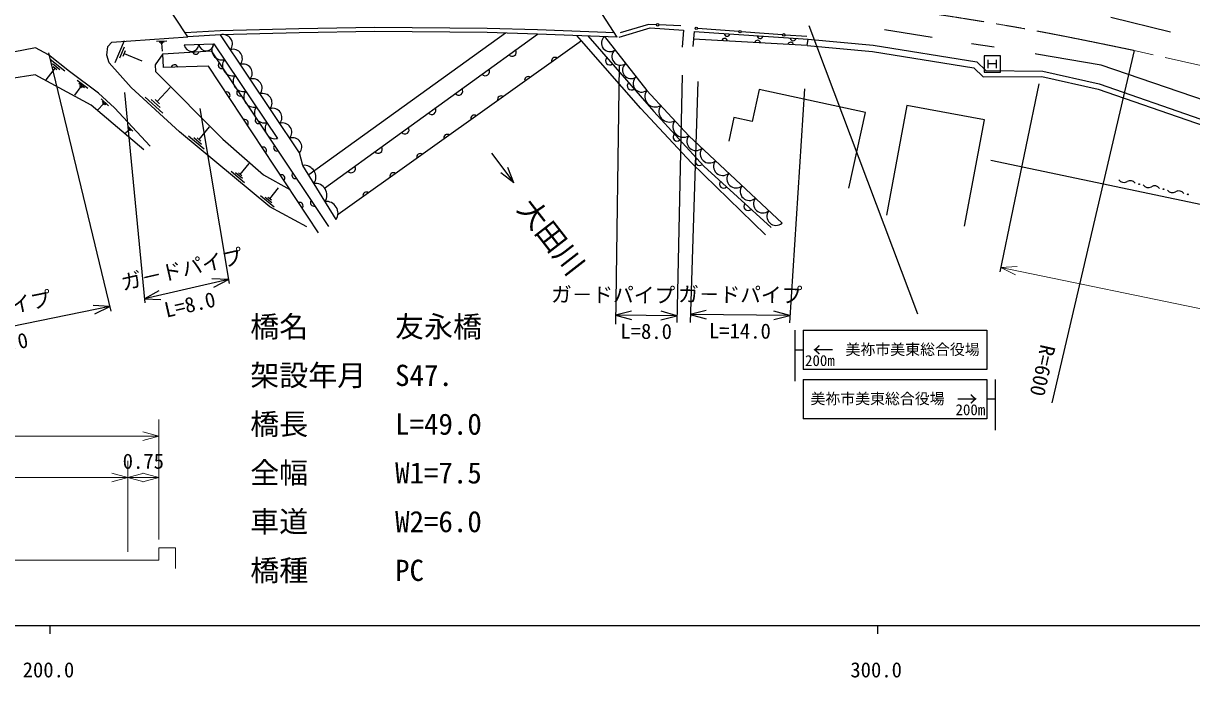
# Model space of a CAD drawing. Units: millimetres, scale not verified, with parts at other scales. Extents: x 40000 to 680000, y 20000 to 380000.
# Drawn here: x 264813 to 405963, y 198715 to 277799 of the extents above; entities that cross this region are included whole.
import ezdxf
from ezdxf.enums import TextEntityAlignment as Align

# ---------------------------------------------------------------- set-up
doc = ezdxf.new("R2010")
doc.units = ezdxf.units.MM
doc.header["$LTSCALE"] = 1000
doc.linetypes.add('CHAIN', pattern=[18.5, 12, -1.5, 3.5, -1.5])
for name, color, linetype, lineweight in [('M-BGD', 7, 'Continuous', 25), ('M-BMK', 2, 'CHAIN', 13), ('M-STR-HTXT', 7, 'Continuous', 13), ('M-STR-STRC', 7, 'Continuous', 25), ('M-TTL-BAND', 7, 'Continuous', 25)]:
    doc.layers.add(name, color=color, linetype=linetype, lineweight=lineweight)
doc.styles.add('@ＭＳ ゴシック', font='')
doc.styles.add('ＭＳ ゴシック', font='')
doc.styles.get('@ＭＳ ゴシック').set_extended_font_data('@MS Gothic')
doc.styles.get('ＭＳ ゴシック').set_extended_font_data('MS Gothic')

msp = doc.modelspace()

# ---------------------------------------------------------------- linework, layer by layer
at = {"layer": 'M-BGD'}
for p, q in [((336574, 276148), (328097, 289214)), ((284672, 276150), (277800, 286679)), ((396195, 278542), (403428, 276786)), ((340328, 277669), (336911, 276652)), ((341296, 277628), (340328, 277669)), ((344243, 277501), (341596, 277615)), ((344555, 276965), (344390, 274935)), ((345843, 276807), (345690, 275008)), ((345843, 276807), (359633, 275868)), ((345968, 277214), (345924, 277217)), ((351253, 276814), (346267, 277191)), ((356538, 276414), (351552, 276791)), ((374623, 276099), (368867, 277017)), ((275903, 273061), (277032, 275725)), ((280885, 275644), (282137, 275695)), ((281204, 275532), (281830, 275557)), ((281365, 275413), (281678, 275426)), ((281522, 275419), (281563, 274418)), ((323049, 276621), (299300, 259474)), ((301194, 257897), (326915, 276509)), ((332232, 275681), (302836, 254703)), ((359517, 275103), (345766, 275900)), ((359479, 276191), (356837, 276391)), ((359517, 275103), (359633, 275868)), ((382107, 274905), (379376, 275341)), ((276451, 273614), (277016, 274946)), ((276859, 273834), (277141, 274500)), ((277000, 274167), (279132, 273263)), ((281762, 272451), (281649, 274135)), ((387231, 274088), (387060, 274115)), ((399036, 274515), (389078, 231941)), ((268047, 273455), (269815, 272063)), ((268350, 272930), (269234, 272234)), ((268432, 272580), (268874, 272231)), ((268653, 272405), (267538, 270991)), ((271757, 270181), (270972, 269135)), ((271300, 270933), (272607, 269951)), ((271529, 270557), (272182, 270066)), ((271594, 270303), (271921, 270058)), ((280991, 268335), (282558, 270040)), ((387496, 270476), (382781, 247753)), ((274204, 268665), (275101, 267840)), ((274346, 268369), (274794, 267957)), ((281664, 266930), (279534, 268889)), ((281327, 267633), (280262, 268612)), ((281257, 268091), (280724, 268580)), ((274487, 268073), (273828, 267356)), ((274375, 268176), (274599, 267970)), ((277639, 264944), (277168, 264508)), ((277484, 265347), (278029, 264758)), ((277561, 265146), (277834, 264851)), ((277571, 265017), (277707, 264870)), ((286673, 262580), (284767, 264158)), ((286354, 263165), (285402, 263954)), ((286036, 263750), (287298, 265275)), ((286274, 263553), (285798, 263947)), ((321383, 262108), (324079, 258508)), ((291550, 258542), (289913, 259897)), ((291276, 259045), (290458, 259722)), ((291207, 259378), (290798, 259717)), ((291003, 259547), (292087, 260857)), ((324079, 258508), (322506, 259744)), ((324079, 258508), (323335, 260365)), ((295118, 255588), (293482, 256943)), ((294571, 256593), (295655, 257902)), ((294845, 256090), (294026, 256768)), ((294776, 256423), (294366, 256762))]:
    msp.add_line(p, q, dxfattribs=at)
for points in [[(336240, 276662), (326931, 277010), (320853, 277187), (307293, 277304), (298110, 277147), (288601, 276893), (284357, 276634)], [(336574, 276148), (326915, 276509), (320843, 276686), (307295, 276802), (298121, 276645), (288623, 276392), (284672, 276150)], [(336817, 276130), (340555, 277243), (344555, 276965)], [(299058, 253204), (294598, 255629), (283681, 264668), (277852, 270028), (275191, 273041), (274908, 273971), (275036, 274991), (275511, 275536), (284672, 276150)], [(284249, 275184), (287814, 275310), (295531, 263893)], [(302606, 254087), (298587, 260635), (298189, 262143), (288623, 276392)], [(354484, 252227), (345537, 260939), (339407, 267512), (332232, 275681), (331670, 276331)], [(333024, 276281), (341005, 267128), (347030, 260554), (355168, 253120)], [(335016, 276206), (340121, 269691), (345207, 264213), (356476, 253649)], [(359586, 275872), (367505, 275164), (380002, 273166), (381098, 272120), (387977, 272004), (394786, 270472), (419375, 261930), (431651, 258703), (450501, 256232)], [(280124, 262935), (275829, 267578), (273882, 269369), (270386, 271995), (267847, 273995), (266282, 274847), (238842, 269510), (239022, 266508), (240233, 262306)], [(281649, 274135), (280727, 272775), (280761, 271987), (288921, 263784), (293808, 259471), (297019, 257728)], [(281649, 274135), (287493, 274461), (301687, 253251)], [(359517, 275103), (367409, 274397), (379643, 272441), (380790, 271345), (387882, 271392), (394664, 269854), (419229, 261352), (431515, 258144), (450386, 255588)], [(569735, 244385), (548040, 244554), (541241, 244952), (519441, 246723), (501020, 248941), (487463, 250733), (469971, 255319), (452846, 259146), (433512, 260970), (418732, 264657), (395034, 272758), (387231, 274088)], [(300489, 252473), (287190, 272614), (281762, 272451)], [(279376, 262495), (273011, 267921), (266255, 271572), (241386, 267697), (240551, 265947), (241113, 262817)], [(364557, 257870), (366557, 267009), (353713, 269820), (352862, 265932), (350663, 266413), (350040, 263562)], [(378536, 253277), (380923, 266154), (371565, 267888), (369106, 254619)], [(381720, 261272), (420612, 253095), (431410, 251647), (433445, 253447)]]:
    msp.add_lwpolyline(points, dxfattribs=at)
for centre, radius in [((341446, 277621), 150), ((346118, 277203), 150), ((351402, 276803), 150), ((356687, 276403), 150), ((399626, 258369), 50), ((402561, 257749), 50), ((405497, 257129), 50)]:
    msp.add_circle(centre, radius, dxfattribs=at)
for centre, radius, start, end in [((285137, 275312), 897, 188.2384, 355.83167), ((286919, 275376), 897, 188.2384, 355.83167), ((288808, 274597), 1224, 144.32966, 283.78074), ((288956, 275324), 1119, 320.44223, 107.30786), ((335682, 275414), 1035, 130.03175, 306.12762), ((349531, 275628), 354, 5.47858, 167.88376), ((349838, 276589), 354, 184.90182, 347.307), ((353524, 275396), 354, 5.47858, 167.88376), ((353828, 276318), 354, 184.90182, 347.307), ((357517, 275165), 354, 5.47858, 167.88376), ((357819, 276046), 354, 184.90182, 347.307), ((285636, 274474), 417, 199.44986, 346.92945), ((290152, 273543), 1119, 320.44223, 107.30786), ((323878, 274311), 500, 215.89077, 35.89077), ((336958, 273785), 1035, 130.03175, 306.12762), ((283060, 272374), 417, 17.97856, 165.45815), ((288784, 272742), 417, 140.05167, 287.53126), ((290094, 272694), 1224, 144.32966, 283.78074), ((291347, 271761), 1119, 320.44223, 107.30786), ((329044, 273262), 417, 51.77263, 199.25222), ((335653, 273266), 500, 131.08599, 311.08599), ((338234, 272156), 1035, 130.03175, 306.12762), ((291381, 270791), 1224, 144.32966, 283.78074), ((292543, 269980), 1119, 320.44223, 107.30786), ((320638, 271966), 500, 215.89077, 35.89077), ((325788, 270939), 417, 51.77263, 199.25222), ((339511, 270527), 1035, 130.03175, 306.12762), ((291009, 269417), 417, 140.05167, 287.53126), ((292667, 268888), 1224, 144.32966, 283.78074), ((317397, 269622), 500, 215.89077, 35.89077), ((338281, 270251), 500, 131.08599, 311.08599), ((341171, 268966), 1276, 145.3728, 300.38501), ((289371, 269099), 417, 319.69564, 107.17523), ((293739, 268199), 1119, 320.44223, 107.30786), ((322532, 268615), 417, 51.77263, 199.25222), ((293953, 266985), 1224, 144.32966, 283.78074), ((294935, 266418), 1119, 320.44223, 107.30786), ((314157, 267277), 500, 215.89077, 35.89077), ((342866, 267140), 1276, 145.3728, 300.38501), ((291575, 265761), 417, 319.69564, 107.17523), ((293233, 266093), 417, 140.05167, 287.53126), ((295239, 265082), 1224, 144.32966, 283.78074), ((296130, 264637), 1119, 320.44223, 107.30786), ((319276, 266292), 417, 51.77263, 199.25222), ((344562, 265314), 1276, 145.3728, 300.38501), ((297326, 262856), 1119, 320.44223, 107.30786), ((310916, 264932), 500, 215.89077, 35.89077), ((316020, 263968), 417, 51.77263, 199.25222), ((343805, 264073), 500, 132.51045, 312.51045), ((346087, 263538), 1109, 142.46973, 311.22549), ((293779, 262423), 417, 319.69564, 107.17523), ((295458, 262769), 417, 140.05167, 287.53126), ((307676, 262587), 500, 215.89077, 35.89077), ((347696, 262029), 1109, 142.46973, 311.22549), ((312764, 261645), 417, 51.77263, 199.25222), ((346508, 261124), 500, 132.51045, 312.51045), ((349306, 260520), 1109, 142.46973, 311.22549), ((298724, 259217), 1425, 327.55079, 95.52794), ((304435, 260242), 500, 215.89077, 35.89077), ((309508, 259321), 417, 51.77263, 199.25222), ((295983, 259085), 417, 319.69564, 107.17523), ((297683, 259445), 417, 140.05167, 287.53126), ((300064, 257034), 1425, 327.55079, 95.52794), ((349413, 258378), 500, 137.5895, 317.5895), ((350916, 259010), 1109, 142.46973, 311.22549), ((397778, 259296), 725, 214.47644, 301.68208), ((398539, 258062), 725, 34.47644, 121.68208), ((306252, 256998), 417, 51.77263, 199.25222), ((352526, 257501), 1109, 142.46973, 311.22549), ((400713, 258676), 725, 214.47644, 301.68208), ((401475, 257442), 725, 34.47644, 121.68208), ((403648, 258056), 725, 214.47644, 301.68208), ((404410, 256822), 725, 34.47644, 121.68208), ((298187, 255747), 417, 319.69564, 107.17523), ((299907, 256120), 417, 140.05167, 287.53126), ((301404, 254851), 1425, 327.55079, 95.52794), ((352366, 255680), 500, 137.5895, 317.5895), ((354135, 255992), 1109, 142.46973, 311.22549), ((355745, 254483), 1109, 142.46973, 311.22549)]:
    msp.add_arc(centre, radius, start, end, dxfattribs=at)
at = {"layer": 'M-BMK'}
msp.add_lwpolyline([(482714, 255467), (468630, 258832), (399036, 274515)], dxfattribs=at)
msp.add_open_spline([(399036, 274515), (385602, 277332), (381695, 277895), (370506, 279614), (346780, 283260), (333269, 284594), (309265, 284753), (294329, 284853), (285924, 284394), (271078, 282754), (258437, 281357), (251350, 280159), (239029, 277008), (224398, 273266), (216189, 270977), (202130, 265464), (192409, 261652), (188998, 260187), (177650, 254721)], degree=3, knots=[0, 0, 0, 0, 1, 1, 1, 2, 2, 2, 3, 3, 3, 4, 4, 4, 5, 5, 5, 6, 6, 6, 6], dxfattribs=at)
at = {"layer": 'M-STR-HTXT'}
for p, q in [((384892, 248420), (382895, 248304)), ((446627, 235131), (382895, 248304)), ((382895, 248304), (384682, 247406)), ((281182, 215409), (281182, 229909)), ((243682, 227909), (281182, 227909)), ((281182, 227909), (279250, 228426)), ((279250, 227391), (281182, 227909)), ((277432, 213909), (277432, 224909)), ((277432, 222909), (275500, 223426)), ((279363, 223426), (277432, 222909)), ((281182, 222909), (279250, 223426)), ((247432, 222909), (277432, 222909)), ((275500, 222391), (277432, 222909)), ((277432, 222909), (281182, 222909)), ((277432, 222909), (279363, 222391)), ((279250, 222391), (281182, 222909)), ((281182, 212909), (281182, 214409)), ((281182, 214409), (283182, 214409)), ((283182, 214409), (283182, 211909)), ((247432, 212909), (277432, 212909)), ((277432, 212909), (281182, 212909))]:
    msp.add_line(p, q, dxfattribs=at)
at = {"layer": 'M-STR-STRC'}
for p, q in [((359723, 277544), (372837, 242705)), ((267838, 274230), (275377, 243024)), ((382881, 273893), (380881, 273893)), ((380881, 273893), (380881, 271893)), ((382881, 271893), (382881, 273893)), ((336807, 272721), (336348, 241460)), ((381381, 272393), (381381, 273393)), ((382381, 272893), (381381, 272893)), ((382381, 272393), (382381, 273393)), ((344428, 271528), (343763, 241636)), ((380881, 271893), (382881, 271893)), ((346285, 270777), (345359, 241631)), ((359201, 269882), (357357, 241618)), ((277023, 269454), (279478, 244013)), ((286115, 267493), (289660, 246370)), ((289583, 246831), (279429, 244516)), ((289583, 246831), (287584, 246906)), ((287815, 245897), (289583, 246831)), ((281198, 245450), (279429, 244516)), ((279429, 244516), (281428, 244440)), ((275242, 243582), (247341, 237817)), ((275242, 243582), (273246, 243698)), ((273455, 242684), (275242, 243582)), ((338299, 243025), (336363, 242521)), ((343782, 242467), (341854, 242999)), ((347326, 243101), (345389, 242602)), ((357414, 242490), (355487, 243025)), ((343782, 242467), (336363, 242521)), ((336363, 242521), (338291, 241989)), ((341846, 241963), (343782, 242467)), ((357414, 242490), (345389, 242602)), ((345389, 242602), (347316, 242066)), ((355477, 241990), (357414, 242490)), ((358036, 240706), (358036, 234562)), ((359036, 240706), (381236, 240706)), ((359036, 240706), (359036, 235956)), ((381236, 240706), (381236, 235956)), ((358036, 238331), (359036, 238331)), ((381236, 235956), (359036, 235956)), ((359036, 234761), (381236, 234761)), ((359036, 234761), (359036, 230011)), ((381236, 234761), (381236, 230011)), ((382236, 234761), (382236, 228617)), ((382236, 232386), (381236, 232386)), ((381236, 230011), (359036, 230011))]:
    msp.add_line(p, q, dxfattribs=at)
at = {"layer": 'M-TTL-BAND'}
for p, q in [((40000, 205000), (579000, 205000)), ((268000, 205000), (268000, 204000)), ((368000, 205000), (368000, 204000))]:
    msp.add_line(p, q, dxfattribs=at)

# ---------------------------------------------------------------- texts
at = {"layer": 'M-BGD', "style": 'ＭＳ ゴシック'}
for s, height, rotation, p in [('大田川', 2566, 307.875, (328606, 252017)), ('R=600', 1833, 257.542, (387960, 235832))]:
    msp.add_text(s, height=height, rotation=rotation, dxfattribs=at).set_placement(p, align=Align.MIDDLE_CENTER)
at = {"layer": 'M-STR-HTXT', "style": 'ＭＳ ゴシック'}
for s, p in [('橋名\u3000\u3000\u3000友永橋', (292226, 239089)), ('架設年月\u3000S47.', (292226, 233198)), ('橋長\u3000\u3000\u3000L=49.0', (292226, 227307)), ('全幅\u3000\u3000\u3000W1=7.5', (292226, 221416)), ('車道\u3000\u3000\u3000W2=6.0', (292226, 215525)), ('橋種\u3000\u3000\u3000PC', (292226, 209634))]:
    msp.add_text(s, height=2566, dxfattribs=at).set_placement(p, align=Align.BOTTOM_LEFT)
msp.add_text('0.75', height=1833, dxfattribs=at).set_placement((279307, 223409), align=Align.BOTTOM_CENTER)
at = {"layer": 'M-STR-STRC', "style": 'ＭＳ ゴシック'}
for rotation, p in [(12.845, (284284, 246648)), (11.674, (261089, 241679)), (359.579, (336050, 243524)), (359.467, (351411, 243546))]:
    msp.add_text('ガ－ドパイプ', height=1833, rotation=rotation, dxfattribs=at).set_placement(p, align=Align.BOTTOM_CENTER)
at = {"layer": 'M-STR-STRC', "style": '@ＭＳ ゴシック'}
for s, rotation, p in [('L=8.0', 12.845, (284729, 244698)), ('L=8.0', 359.579, (340065, 241494)), ('L=14.0', 359.467, (351392, 241546)), ('L=29.0', 11.674, (261494, 239720))]:
    msp.add_text(s, height=1833, rotation=rotation, dxfattribs=at).set_placement(p, align=Align.TOP_CENTER)
at = {"layer": 'M-STR-STRC', "style": 'ＭＳ ゴシック'}
for rotation, p in [(90, (361457, 238348)), (270, (378815, 232403))]:
    msp.add_text('↑', height=1833, rotation=rotation, dxfattribs=at).set_placement(p, align=Align.MIDDLE_CENTER)
for s, p in [('美祢市美東総合役場', (380356, 238383)), ('200m', (362845, 237044)), ('美祢市美東総合役場', (376116, 232438)), ('200m', (381027, 231099))]:
    msp.add_text(s, height=1320, dxfattribs=at).set_placement(p, align=Align.MIDDLE_RIGHT)
at = {"layer": 'M-TTL-BAND', "style": 'ＭＳ ゴシック'}
for s, p in [('200.0', (267844, 198195)), ('300.0', (367844, 198195))]:
    msp.add_text(s, height=1833, dxfattribs=at).set_placement(p, align=Align.BOTTOM_CENTER)

doc.saveas('drawing.dxf')
